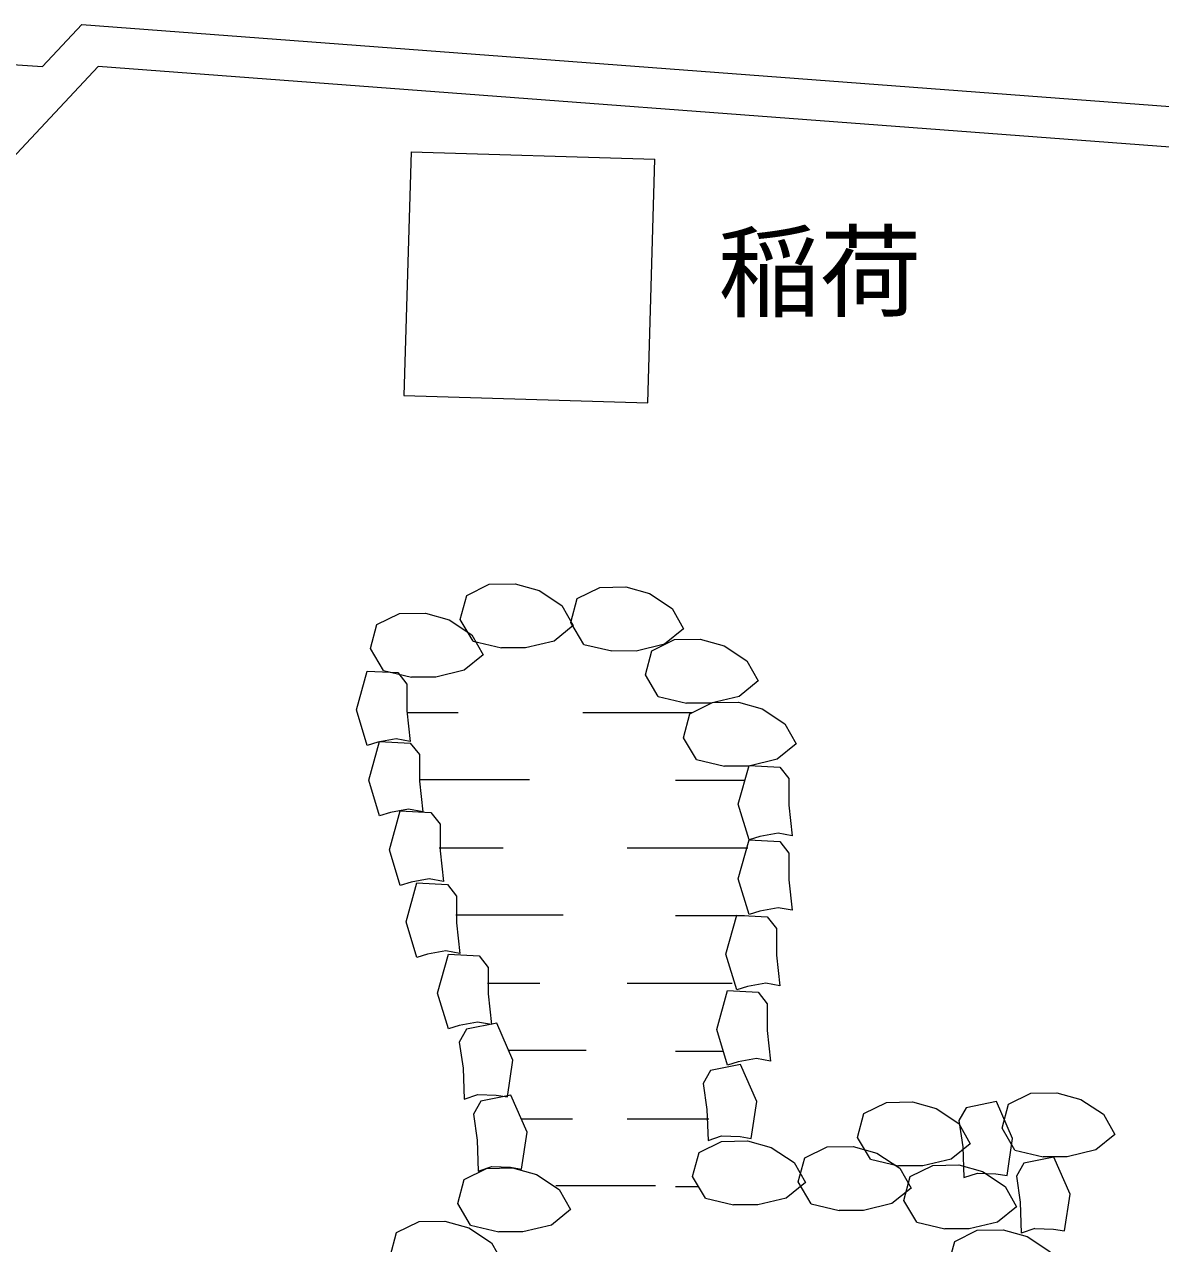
# Model space of a CAD drawing. Units: millimetres, scale not verified. Extents: x 11507 to 407039, y 22504 to 286236.
# Drawn here: x 99723 to 116494, y 208581 to 226586 of the extents above; entities that cross this region are included whole.
import ezdxf
from ezdxf.enums import TextEntityAlignment as Align

# ---------------------------------------------------------------- set-up
doc = ezdxf.new("R2010")
doc.units = ezdxf.units.MM
doc.header["$LTSCALE"] = 500
doc.layers.add('1-1', color=3, linetype='Continuous', lineweight=13)
doc.styles.add('ＭＳ ゴシック', font='')
doc.styles.get('ＭＳ ゴシック').set_extended_font_data('MS Gothic')

msp = doc.modelspace()

# ---------------------------------------------------------------- linework, layer by layer
at = {"layer": '1-1'}
for p, q in [((90640.4, 226585.8), (99988.2, 225962.6)), ((99988.2, 225962.6), (100572.3, 226585.6)), ((100572.3, 226585.6), (135462.9, 223950)), ((100813.5, 225965.7), (97079.6, 221982.7)), ((135415, 223351.9), (100813.5, 225965.7)), ((105431.5, 224703.4), (105325.2, 221104.9)), ((105431.5, 224703.4), (109030, 224597)), ((108923.6, 220998.6), (109030, 224597)), ((105325.2, 221104.9), (108923.6, 220998.6))]:
    msp.add_line(p, q, dxfattribs=at)
at = {"layer": '1-1', "color": 6}
for p, q in [((106347.7, 217477.1), (106763.5, 217379.3)), ((107979, 217430.4), (108394.8, 217332.6)), ((104623.4, 216462), (104782.4, 217036.8)), ((104782.4, 217036.8), (105234.9, 217012.4)), ((105021.7, 217045.3), (105437.5, 216947.4)), ((105234.9, 217012.4), (105369.4, 216841.1)), ((105369.4, 216841.1), (105369.4, 216449.8)), ((109079.6, 216660), (109495.4, 216562.2)), ((104782.4, 215936.2), (104623.4, 216462)), ((105369.4, 216449.8), (105418.3, 215997.3)), ((104941.4, 215985.1), (104782.4, 215936.2)), ((104806.9, 215422.6), (104965.8, 215997.3)), ((105210.4, 216034), (104941.4, 215985.1)), ((104965.8, 215997.3), (105418.3, 215972.9)), ((105418.3, 215997.3), (105210.4, 216034)), ((105418.3, 215972.9), (105552.8, 215801.7)), ((105552.8, 215801.7), (105552.8, 215410.4)), ((109642.1, 215730.6), (110057.9, 215632.8)), ((110261, 215067.9), (110420, 215642.7)), ((110420, 215642.7), (110872.5, 215618.3)), ((110872.5, 215618.3), (111007, 215447.1)), ((104965.8, 214896.7), (104806.9, 215422.6)), ((105552.8, 215410.4), (105601.7, 214957.9)), ((111007, 215447.1), (111007, 215055.7)), ((105393.9, 214994.6), (105124.8, 214945.7)), ((105601.7, 214957.9), (105393.9, 214994.6)), ((110420, 214542.1), (110261, 215067.9)), ((111007, 215055.7), (111055.9, 214603.2)), ((105124.8, 214945.7), (104965.8, 214896.7)), ((105112.6, 214395.3), (105271.6, 214970.1)), ((105271.6, 214970.1), (105724, 214945.7)), ((105724, 214945.7), (105858.6, 214774.4)), ((105858.6, 214774.4), (105858.6, 214383.1)), ((110848, 214639.9), (110579, 214591)), ((111055.9, 214603.2), (110848, 214639.9)), ((110261, 213967.3), (110420, 214542.1)), ((110579, 214591), (110420, 214542.1)), ((110420, 214542.1), (110872.5, 214517.6)), ((110872.5, 214517.6), (111007, 214346.4)), ((105271.6, 213869.5), (105112.6, 214395.3)), ((105858.6, 214383.1), (105907.5, 213930.6)), ((111007, 214346.4), (111007, 213955.1)), ((105430.5, 213918.4), (105271.6, 213869.5)), ((105357.2, 213331.4), (105516.2, 213906.2)), ((105699.6, 213967.3), (105430.5, 213918.4)), ((105516.2, 213906.2), (105968.6, 213881.7)), ((105907.5, 213930.6), (105699.6, 213967.3)), ((110420, 213441.5), (110261, 213967.3)), ((111007, 213955.1), (111055.9, 213502.6)), ((105968.6, 213881.7), (106103.1, 213710.5)), ((106103.1, 213710.5), (106103.1, 213319.2)), ((110077.6, 212854.5), (110236.6, 213429.2)), ((110236.6, 213429.2), (110689, 213404.8)), ((110579, 213490.4), (110420, 213441.5)), ((110848, 213539.3), (110579, 213490.4)), ((110689, 213404.8), (110823.5, 213233.6)), ((111055.9, 213502.6), (110848, 213539.3)), ((105516.2, 212805.6), (105357.2, 213331.4)), ((106103.1, 213319.2), (106152.1, 212866.7)), ((110823.5, 213233.6), (110823.5, 212842.2)), ((105675.1, 212854.5), (105516.2, 212805.6)), ((105944.2, 212903.4), (105675.1, 212854.5)), ((105821.9, 212279.7), (105980.9, 212854.5)), ((106152.1, 212866.7), (105944.2, 212903.4)), ((105980.9, 212854.5), (106433.3, 212830)), ((106433.3, 212830), (106567.8, 212658.8)), ((110236.6, 212328.6), (110077.6, 212854.5)), ((110823.5, 212842.2), (110872.5, 212389.8)), ((106567.8, 212658.8), (106567.8, 212267.5)), ((109943, 211741.6), (110102, 212316.4)), ((110102, 212316.4), (110554.5, 212291.9)), ((110395.5, 212377.5), (110236.6, 212328.6)), ((110664.6, 212426.5), (110395.5, 212377.5)), ((110554.5, 212291.9), (110689, 212120.7)), ((110872.5, 212389.8), (110664.6, 212426.5)), ((105980.9, 211753.8), (105821.9, 212279.7)), ((106567.8, 212267.5), (106616.8, 211815)), ((110689, 212120.7), (110689, 211729.4)), ((106139.8, 211802.8), (105980.9, 211753.8)), ((106408.9, 211851.7), (106139.8, 211802.8)), ((106250.9, 211746.5), (106142.2, 211557.8)), ((106695.3, 211835.3), (106250.9, 211746.5)), ((106616.8, 211815), (106408.9, 211851.7)), ((106934.7, 211289.2), (106695.3, 211835.3)), ((110102, 211215.8), (109943, 211741.6)), ((110689, 211729.4), (110737.9, 211276.9)), ((106142.2, 211557.8), (106198.1, 211170.5)), ((106852.5, 210746), (106934.7, 211289.2)), ((110295.4, 211224.2), (109851.1, 211135.4)), ((110261, 211264.7), (110102, 211215.8)), ((110530.1, 211313.6), (110261, 211264.7)), ((110534.9, 210678), (110295.4, 211224.2)), ((110737.9, 211276.9), (110530.1, 211313.6)), ((106198.1, 211170.5), (106214.3, 210715.7)), ((109851.1, 211135.4), (109742.4, 210946.7)), ((109742.4, 210946.7), (109798.3, 210559.4)), ((106214.3, 210715.7), (106414.9, 210781.7)), ((106458.8, 210682.5), (106350.1, 210493.9)), ((106414.9, 210781.7), (106688.1, 210771.7)), ((106903.2, 210771.4), (106458.8, 210682.5)), ((106688.1, 210771.7), (106852.5, 210746)), ((107142.6, 210225.2), (106903.2, 210771.4)), ((110452.6, 210134.9), (110534.9, 210678)), ((114070.1, 210677.2), (113625.8, 210588.3)), ((114309.5, 210131), (114070.1, 210677.2)), ((106350.1, 210493.9), (106406, 210106.6)), ((109798.3, 210559.4), (109814.5, 210104.6)), ((113625.8, 210588.3), (113517.1, 210399.7)), ((113517.1, 210399.7), (113573, 210012.3)), ((107060.3, 209682), (107142.6, 210225.2)), ((109814.5, 210104.6), (110015, 210170.6)), ((110015, 210170.6), (110288.3, 210160.6)), ((110288.3, 210160.6), (110452.6, 210134.9)), ((114227.3, 209587.8), (114309.5, 210131)), ((106406, 210106.6), (106422.2, 209651.7)), ((113573, 210012.3), (113589.2, 209557.5)), ((114343.9, 209962.5), (114759.7, 209864.7)), ((112210.4, 209825.7), (112626.2, 209727.9)), ((114473.7, 209767.7), (114365, 209579.1)), ((114918.1, 209856.6), (114473.7, 209767.7)), ((115157.5, 209310.4), (114918.1, 209856.6)), ((106422.2, 209651.7), (106622.7, 209717.8)), ((106622.7, 209717.8), (106896, 209707.8)), ((106896, 209707.8), (107060.3, 209682)), ((113589.2, 209557.5), (113789.7, 209623.5)), ((113789.7, 209623.5), (114063, 209613.5)), ((114063, 209613.5), (114227.3, 209587.8)), ((114365, 209579.1), (114420.9, 209191.8)), ((109776, 209251.3), (110191.8, 209153.5)), ((115075.2, 208767.2), (115157.5, 209310.4)), ((111335.1, 209169.3), (111750.9, 209071.5)), ((114420.9, 209191.8), (114437.1, 208736.9)), ((112894.2, 208895.7), (113310, 208797.9)), ((106308.6, 208852.7), (106724.4, 208754.8)), ((114637.6, 208802.9), (114437.1, 208736.9)), ((114637.6, 208802.9), (114910.9, 208793)), ((114910.9, 208793), (115075.2, 208767.2))]:
    msp.add_line(p, q, dxfattribs=at)
at = {"layer": '1-1', "color": 4}
for p, q in [((105380.2, 216424.5), (106123.9, 216424.5)), ((107967.7, 216424.5), (109579.1, 216424.5)), ((105566.2, 215433.7), (107177.5, 215436.9)), ((109331.2, 215424.5), (110353.8, 215424.5)), ((105845, 214424.5), (106790.2, 214424.5)), ((108618.5, 214424.5), (110400.3, 214424.5)), ((106092.7, 213434.8), (107673.3, 213437.9)), ((109331.2, 213424.5), (110353.8, 213424.5)), ((106557.7, 212424.5), (107332.5, 212424.5)), ((108618.5, 212424.5), (110167.9, 212424.5)), ((106867.6, 211436.3), (108014.2, 211438.6)), ((109331.2, 211424.5), (110043.9, 211424.5)), ((107053.6, 210424.5), (107812.8, 210424.5)), ((108618.5, 210424.5), (109827, 210424.5)), ((107564.8, 209437.7), (109036.7, 209440.6)), ((109331.2, 209424.5), (109672, 209424.5))]:
    msp.add_line(p, q, dxfattribs=at)
at = {"layer": '1-1', "color": 6}
for points in [[(106347.7, 217477.1), (106157.4, 217798.8), (106252.8, 218153.1), (106584.5, 218316.8), (106967.4, 218324.3), (107319, 218225.8), (107655.3, 218004.6), (107822.6, 217707.1), (107541.1, 217479.7), (107120.8, 217378.5), (106763.5, 217379.3)], [(107979, 217430.4), (107788.6, 217752.2), (107884, 218106.4), (108215.8, 218270.2), (108598.7, 218277.6), (108950.3, 218179.2), (109286.5, 217958), (109453.9, 217660.5), (109172.4, 217433.1), (108752, 217331.8), (108394.8, 217332.6)], [(105021.7, 217045.3), (104831.3, 217367), (104926.7, 217721.3), (105258.5, 217885), (105641.4, 217892.5), (105993, 217794), (106329.2, 217572.8), (106496.6, 217275.3), (106215.1, 217047.9), (105794.7, 216946.7), (105437.5, 216947.4)], [(109079.6, 216660), (108889.3, 216981.7), (108984.7, 217336), (109316.4, 217499.7), (109699.3, 217507.2), (110050.9, 217408.7), (110387.2, 217187.5), (110554.5, 216890.1), (110273, 216662.6), (109852.7, 216561.4), (109495.4, 216562.2)], [(109642.1, 215730.6), (109451.8, 216052.3), (109547.2, 216406.6), (109878.9, 216570.3), (110261.8, 216577.8), (110613.5, 216479.3), (110949.7, 216258.1), (111117.1, 215960.7), (110835.5, 215733.2), (110415.2, 215632), (110057.9, 215632.8)], [(112210.4, 209825.7), (112020.1, 210147.4), (112115.5, 210501.8), (112447.2, 210665.4), (112830.1, 210672.9), (113181.7, 210574.5), (113518, 210353.2), (113685.3, 210055.8), (113403.8, 209828.3), (112983.5, 209727.1), (112626.2, 209727.9)], [(114343.9, 209962.5), (114153.6, 210284.2), (114249, 210638.5), (114580.7, 210802.2), (114963.6, 210809.7), (115315.2, 210711.2), (115651.5, 210490), (115818.8, 210192.6), (115537.3, 209965.1), (115117, 209863.9), (114759.7, 209864.7)], [(109776, 209251.3), (109585.6, 209573), (109681.1, 209927.3), (110012.8, 210091), (110395.7, 210098.5), (110747.3, 210000), (111083.6, 209778.8), (111250.9, 209481.4), (110969.4, 209253.9), (110549.1, 209152.7), (110191.8, 209153.5)], [(111335.1, 209169.3), (111144.8, 209491), (111240.2, 209845.3), (111571.9, 210009), (111954.8, 210016.5), (112306.4, 209918), (112642.7, 209696.8), (112810, 209399.3), (112528.5, 209171.9), (112108.2, 209070.7), (111750.9, 209071.5)], [(106308.6, 208852.7), (106118.3, 209174.4), (106213.7, 209528.7), (106545.4, 209692.4), (106928.3, 209699.9), (107279.9, 209601.4), (107616.2, 209380.2), (107783.5, 209082.7), (107502, 208855.3), (107081.7, 208754), (106724.4, 208754.8)], [(112894.2, 208895.7), (112703.9, 209217.5), (112799.3, 209571.7), (113131, 209735.4), (113513.9, 209742.9), (113865.6, 209644.5), (114201.8, 209423.2), (114369.1, 209125.8), (114087.6, 208898.4), (113667.3, 208797.1), (113310, 208797.9)], [(105311.4, 208066.4), (105121, 208388.1), (105216.4, 208742.4), (105548.2, 208906.1), (105931.1, 208913.5), (106282.7, 208815.1), (106618.9, 208593.9), (106786.3, 208296.4), (106504.8, 208069), (106084.4, 207967.7), (105727.2, 207968.5)], [(113550.7, 207938.4), (113360.3, 208260.1), (113455.8, 208614.4), (113787.5, 208778.1), (114170.4, 208785.6), (114522, 208687.1), (114858.2, 208465.9), (115025.6, 208168.5), (114744.1, 207941), (114323.8, 207839.8), (113966.5, 207840.6)]]:
    msp.add_lwpolyline(points, dxfattribs=at)

# ---------------------------------------------------------------- texts
at = {"layer": '1-1', "style": 'ＭＳ ゴシック'}
msp.add_text('稲荷', height=1100, dxfattribs=at).set_placement((109962, 222052.9), align=Align.BOTTOM_LEFT)

doc.saveas('drawing.dxf')
